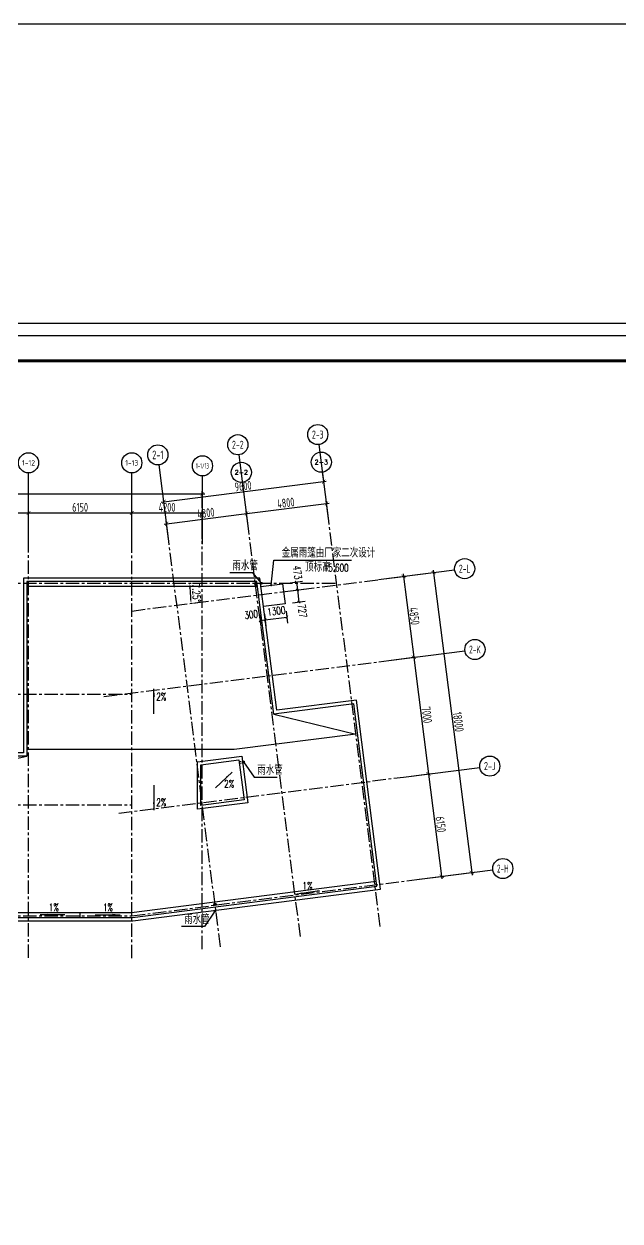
# Model space of a CAD drawing. Header units: millimetres. Extents: x -1048436 to -185795, y -983427 to 400387.
# Drawn here: x -705034 to -669537, y 130705 to 201981 of the extents above; entities that cross this region are included whole.
import ezdxf
from ezdxf.enums import TextEntityAlignment as Align

# ---------------------------------------------------------------- set-up
doc = ezdxf.new("R2010")
doc.units = ezdxf.units.MM
doc.header["$LTSCALE"] = 500
doc.linetypes.add('DASH', pattern=[0.35, 0.25, -0.1])
doc.linetypes.add('一层轴网$0$CENTER', pattern=[50.8, 31.75, -6.35, 6.35, -6.35])
for name, color, linetype in [('AXIS', 3, 'Continuous'), ('AXIS_TEXT', 7, 'Continuous'), ('C-SHET-TTLB', 11, 'Continuous'), ('DIM_LEAD', 3, 'Continuous'), ('PUB_DIM', 3, 'Continuous'), ('PUB_TEXT', 7, 'Continuous'), ('SPACE', 7, 'Continuous'), ('一层轴网$0$PUB_DIM', 3, 'Continuous'), ('一层轴网$0$建-文字', 4, 'Continuous'), ('一层轴网$0$建-符号', 150, 'Continuous'), ('一层轴网$0$建-轴线', 1, '一层轴网$0$CENTER'), ('建-墙', 254, 'Continuous'), ('建-屋面-排水沟落水口', 175, 'Continuous'), ('建-文字', 4, 'Continuous'), ('建-符号-引出', 150, 'Continuous'), ('建-符号-箭头', 13, 'Continuous')]:
    doc.layers.add(name, color=color, linetype=linetype)
doc.styles.add('_TCH_AXIS', font='COMPLEX', dxfattribs={"bigfont": 'GBCBIG'})
doc.styles.add('_TCH_DIM', font='SIMPLEX', dxfattribs={"bigfont": 'GBCBIG'})
doc.styles.add('_TCH_DIM_T3', font='SIMPLEX', dxfattribs={"width": 0.705882, "bigfont": 'GBCBIG'})
doc.styles.add('COMPLEX', font='COMPLEX')
doc.styles.add('ECADI', font='hzs.shx', dxfattribs={"width": 0.7, "bigfont": 'hztxt.shx'})
doc.styles.add('一层轴网$0$_TCH_DIM_T3', font='SIMPLEX', dxfattribs={"width": 0.705882, "bigfont": 'GBCBIG'})
doc.styles.add('一层轴网$0$XD2008', font='xd-hzs.shx', dxfattribs={"width": 0.7, "bigfont": 'xd-hztxt.shx'})
doc.styles.add('一层轴网$0$XD2008_T3', font='xd-hzs.shx', dxfattribs={"width": 0.7, "bigfont": 'xd-hztxt.shx'})
doc.dimstyles.new('_TCH_ARCH&&150', dxfattribs={"dimtxt": 446.25, "dimasz": 150, "dimexe": 375, "dimexo": 450, "dimgap": 150, "dimtad": 1, "dimdec": 0, "dimzin": 0, "dimdsep": 46, "dimtxsty": '_TCH_DIM_T3', "dimblk": 'ARCHTICK', "dimcen": 0.09, "dimclrt": 7, "dimazin": 2, "dimtfac": 1, "dimtdec": 0, "dimtix": 1, "dimtmove": 2, "dimatfit": 3, "dimldrblk": 'ARCHTICK', "dimfxl": 1, "dimtolj": 1, "dimtzin": 0, "dimarcsym": 0})
doc.dimstyles.new('一层轴网$0$_TCH_ARROW&&150', dxfattribs={"dimtxt": 446.25, "dimasz": 300, "dimexe": 375, "dimexo": 450, "dimgap": 150, "dimtad": 1, "dimdec": 0, "dimzin": 0, "dimdsep": 46, "dimtxsty": '一层轴网$0$_TCH_DIM_T3', "dimcen": 0.09, "dimclrt": 7, "dimazin": 2, "dimtfac": 1, "dimtdec": 0, "dimtix": 1, "dimtmove": 2, "dimatfit": 3, "dimfxl": 1, "dimtolj": 1, "dimtzin": 0, "dimarcsym": 0})
doc.dimstyles.new('一层轴网$0$XD100&&150', dxfattribs={"dimtxt": 525, "dimasz": 225, "dimexe": 150, "dimexo": 150, "dimgap": 75, "dimtad": 1, "dimdec": 0, "dimdsep": 46, "dimtxsty": '一层轴网$0$XD2008_T3', "dimblk": '一层轴网$0$_ARCHTICK', "dimcen": 2.5, "dimdle": 150, "dimclrt": 7, "dimaunit": 1, "dimadec": 0, "dimazin": 0, "dimtfac": 1, "dimtdec": 0, "dimtix": 1, "dimtmove": 0, "dimatfit": 3, "dimfxl": 1, "dimtolj": 1, "dimtzin": 0, "dimarcsym": 0})

# ---------------------------------------------------------------- blocks, each defined once
blk = doc.blocks.new('A$C70866F3F')
for p, q in [((75, 150), (0, 150)), ((20, 225), (85, 187)), ((20, 75), (85, 112)), ((75, 280), (112, 215)), ((112, 85), (75, 20)), ((150, 300), (150, 225)), ((150, 75), (150, 0)), ((225, 280), (187, 215)), ((187, 85), (225, 20)), ((215, 187), (280, 225)), ((215, 112), (280, 75)), ((300, 150), (225, 150))]:
    blk.add_line(p, q)
for radius in [150, 75]:
    blk.add_circle((150, 150), radius)
blk = doc.blocks.new('dfgdgdh')
at = {"layer": 'DIM_LEAD'}
for p, q in [((-691409, 169295), (-692779, 169295)), ((-690881, 168680), (-691409, 169295)), ((-691962, 158044), (-691335, 157126)), ((-691335, 157126), (-689965, 157126)), ((-693658, 149162), (-694285, 148244)), ((-694285, 148244), (-695655, 148244))]:
    blk.add_line(p, q, dxfattribs=at)
at = {"layer": '建-屋面-排水沟落水口'}
for p, q in [((-692018, 158088), (-691969, 158094)), ((-692006, 157989), (-691956, 157995))]:
    blk.add_line(p, q, dxfattribs=at)
for centre in [(-690882, 168681), (-691962, 158044), (-693658, 149162)]:
    blk.add_circle(centre, 50, dxfattribs=at)
at = {"layer": '建-屋面-排水沟落水口', "yscale": 0.5, "zscale": 0.5}
for p, xscale, rotation in [((-691158, 168557), -0.5, 359.9999999666495), ((-693583, 149637), 0.5, 180.0000000333505)]:
    blk.add_blockref('A$C70866F3F', p, dxfattribs=dict(at, xscale=xscale, rotation=rotation))
at = {"layer": 'PUB_TEXT', "style": '_TCH_DIM'}
for p in [(-692622, 169452), (-691139, 157283), (-695498, 148401)]:
    blk.add_text('雨水管', height=506.4, dxfattribs=at).set_placement(p)
blk = doc.blocks.new('集团图框A1')
at = {"layer": 'C-SHET-TTLB'}
for points in [[(1095.85, -95.53), (1095.85, -699.53), (244.85, -699.53), (244.85, -95.53)], [(1090.85, -100.53), (1090.85, -694.53), (249.85, -694.53), (249.85, -100.53)]]:
    blk.add_lwpolyline(points, close=True, dxfattribs=at)
at = {"layer": 'C-SHET-TTLB', "const_width": 1.2}
blk.add_lwpolyline([(268.25, -110.53), (1080.85, -110.53), (1080.85, -684.53), (268.25, -684.53)], close=True, dxfattribs=at)
at = {"color": 2, "style": 'ECADI', "width": 0.7}
for tag, p in [('序号1', (1009.72, -381.88)), ('记要1', (1037.92, -381.9)), ('日期1', (1073.26, -381.71)), ('序号2', (1009.72, -387.77)), ('记要2', (1037.92, -387.79)), ('日期2', (1073.26, -387.6)), ('序号3', (1009.72, -393.63)), ('记要3', (1037.92, -393.65)), ('日期3', (1073.26, -393.46)), ('序号4', (1009.72, -399.51)), ('记要4', (1037.92, -399.53)), ('日期4', (1073.26, -399.35)), ('合作设计单位', (1042.53, -542.75)), ('审定人', (1041.84, -561.74)), ('审核人', (1041.84, -571.23)), ('设计总负责人', (1041.84, -580.99)), ('专业负责人', (1041.84, -591.72)), ('校对人', (1041.84, -601.96)), ('设计人', (1041.84, -611.83)), ('建设单位上', (1044.38, -619.93)), ('建设单位中', (1044.38, -623.89)), ('建设单位下', (1044.38, -627.74)), ('项目名称上', (1044.35, -632.3)), ('项目名称中', (1044.35, -636.38)), ('项目名称下', (1044.35, -640.33)), ('子项', (1043.59, -646.93)), ('图名上', (1044.47, -653.59)), ('图名中', (1044.47, -657.5)), ('图名下', (1044.47, -661.62)), ('工程编号', (1027.1, -667.58)), ('阶段', (1063.92, -667.61)), ('比例', (1025.96, -674.19)), ('专业', (1063.72, -673.97)), ('日期', (1026.1, -680.73)), ('图别、图号', (1066.05, -680.84))]:
    blk.add_attdef(tag, text='', height=3.5, dxfattribs=at).set_placement(p, align=Align.MIDDLE)
blk = doc.blocks.new('A1')
blk.add_blockref('集团图框A1', (-609654.51, -640037.88))
blk = doc.blocks.new('_AXISO')
blk.add_circle((0, 0), 0.5)
at = {"layer": 'AXIS_TEXT', "style": 'COMPLEX', "width": 1.041667}
blk.add_attdef('A', text='', height=0.56, dxfattribs=at).set_placement((-0.25, -0.28), (0.25, -0.28), align=Align.FIT)
blk = doc.blocks.new('一层轴网$0$_ARCHTICK')
at = {"color": 0, "linetype": 'ByBlock', "const_width": 0.15}
blk.add_lwpolyline([(-0.5, -0.5), (0.5, 0.5)], dxfattribs=at)
blk = doc.blocks.new('*D3074')
at = {"layer": 'Defpoints', "color": 0, "transparency": 16777216}
for p in [(34650, 4184), (28500, 2500), (34650, 2500)]:
    blk.add_point(p, dxfattribs=at)
at = {"layer": '一层轴网$0$建-符号', "color": 0, "lineweight": -2, "transparency": 16777216}
for p, q in [((28500, 2650), (28500, 4334)), ((34650, 2650), (34650, 4334)), ((28350, 4184), (34800, 4184))]:
    blk.add_line(p, q, dxfattribs=at)
at = {"layer": '一层轴网$0$建-符号', "color": 0, "lineweight": -2, "transparency": 16777216, "xscale": 225, "yscale": 225, "zscale": 225, "rotation": 180}
blk.add_blockref('一层轴网$0$_ARCHTICK', (28500, 4184), dxfattribs=at)
at = {"layer": '一层轴网$0$建-符号', "color": 0, "lineweight": -2, "transparency": 16777216, "xscale": 225, "yscale": 225, "zscale": 225}
blk.add_blockref('一层轴网$0$_ARCHTICK', (34650, 4184), dxfattribs=at)
at = {"layer": '一层轴网$0$建-符号', "color": 7, "transparency": 16777216, "insert": (31575, 4521), "char_height": 525, "attachment_point": 5, "style": '一层轴网$0$XD2008_T3'}
blk.add_mtext('\\A1;6150', dxfattribs=at)
blk = doc.blocks.new('*D3075')
at = {"layer": 'Defpoints', "color": 0, "transparency": 16777216}
for p in [(40800, 4184), (34650, 2500), (40800, 2500)]:
    blk.add_point(p, dxfattribs=at)
at = {"layer": '一层轴网$0$建-符号', "color": 0, "lineweight": -2, "transparency": 16777216}
for p, q in [((34650, 2650), (34650, 4334)), ((40800, 2650), (40800, 4334)), ((34500, 4184), (40950, 4184))]:
    blk.add_line(p, q, dxfattribs=at)
at = {"layer": '一层轴网$0$建-符号', "color": 0, "lineweight": -2, "transparency": 16777216, "xscale": 225, "yscale": 225, "zscale": 225, "rotation": 180}
blk.add_blockref('一层轴网$0$_ARCHTICK', (34650, 4184), dxfattribs=at)
at = {"layer": '一层轴网$0$建-符号', "color": 0, "lineweight": -2, "transparency": 16777216, "xscale": 225, "yscale": 225, "zscale": 225}
blk.add_blockref('一层轴网$0$_ARCHTICK', (40800, 4184), dxfattribs=at)
at = {"layer": '一层轴网$0$建-符号', "color": 7, "transparency": 16777216, "insert": (37725, 4521), "char_height": 525, "attachment_point": 5, "style": '一层轴网$0$XD2008_T3'}
blk.add_mtext('\\A1;6150', dxfattribs=at)
blk = doc.blocks.new('*D3076')
at = {"layer": 'Defpoints', "color": 0, "transparency": 16777216}
for p in [(45000, 4184), (40800, 2500), (45000, 2500)]:
    blk.add_point(p, dxfattribs=at)
at = {"layer": '一层轴网$0$建-符号', "color": 0, "lineweight": -2, "transparency": 16777216}
for p, q in [((40800, 2650), (40800, 4334)), ((45000, 2650), (45000, 4334)), ((40650, 4184), (45150, 4184))]:
    blk.add_line(p, q, dxfattribs=at)
at = {"layer": '一层轴网$0$建-符号', "color": 0, "lineweight": -2, "transparency": 16777216, "xscale": 225, "yscale": 225, "zscale": 225, "rotation": 180}
blk.add_blockref('一层轴网$0$_ARCHTICK', (40800, 4184), dxfattribs=at)
at = {"layer": '一层轴网$0$建-符号', "color": 0, "lineweight": -2, "transparency": 16777216, "xscale": 225, "yscale": 225, "zscale": 225}
blk.add_blockref('一层轴网$0$_ARCHTICK', (45000, 4184), dxfattribs=at)
at = {"layer": '一层轴网$0$建-符号', "color": 7, "transparency": 16777216, "insert": (42900, 4521), "char_height": 525, "attachment_point": 5, "style": '一层轴网$0$XD2008_T3'}
blk.add_mtext('\\A1;4200', dxfattribs=at)
blk = doc.blocks.new('*D3077')
at = {"layer": 'Defpoints', "color": 0, "transparency": 16777216}
for p in [(45000, 5324), (0, 4334), (45000, 4334)]:
    blk.add_point(p, dxfattribs=at)
at = {"layer": '一层轴网$0$建-符号', "color": 0, "lineweight": -2, "transparency": 16777216}
for p, q in [((-150, 5324), (45150, 5324)), ((0, 4484), (0, 5474)), ((45000, 4484), (45000, 5474))]:
    blk.add_line(p, q, dxfattribs=at)
at = {"layer": '一层轴网$0$建-符号', "color": 0, "lineweight": -2, "transparency": 16777216, "xscale": 225, "yscale": 225, "zscale": 225, "rotation": 180}
blk.add_blockref('一层轴网$0$_ARCHTICK', (0, 5324), dxfattribs=at)
at = {"layer": '一层轴网$0$建-符号', "color": 0, "lineweight": -2, "transparency": 16777216, "xscale": 225, "yscale": 225, "zscale": 225}
blk.add_blockref('一层轴网$0$_ARCHTICK', (45000, 5324), dxfattribs=at)
at = {"layer": '一层轴网$0$建-符号', "color": 7, "transparency": 16777216, "insert": (22500, 5661), "char_height": 525, "attachment_point": 5, "style": '一层轴网$0$XD2008_T3'}
blk.add_mtext('\\A1;45000', dxfattribs=at)
blk = doc.blocks.new('*D3078')
at = {"layer": 'Defpoints', "color": 0, "transparency": 16777216}
for p in [(47635, 4147), (47767, 3106), (43006, 2500)]:
    blk.add_point(p, dxfattribs=at)
at = {"layer": '一层轴网$0$建-符号', "color": 0, "lineweight": -2, "transparency": 16777216}
for p, q in [((47748, 3254), (47616, 4296)), ((42724, 3522), (47784, 4166)), ((42987, 2649), (42854, 3690))]:
    blk.add_line(p, q, dxfattribs=at)
at = {"layer": '一层轴网$0$建-符号', "color": 0, "lineweight": -2, "transparency": 16777216, "xscale": 225, "yscale": 225, "zscale": 225}
for p, rotation in [((47635, 4147), 7.247526239159565), ((42873, 3541), 187.2475262391596)]:
    blk.add_blockref('一层轴网$0$_ARCHTICK', p, dxfattribs=dict(at, rotation=rotation))
at = {"layer": '一层轴网$0$建-符号', "color": 7, "transparency": 16777216, "insert": (45211, 4179), "char_height": 525, "attachment_point": 5, "rotation": 7.24753, "style": '一层轴网$0$XD2008_T3'}
blk.add_mtext('\\A1;4800', dxfattribs=at)
blk = doc.blocks.new('*D3079')
at = {"layer": 'Defpoints', "color": 0, "transparency": 16777216}
for p in [(52397, 4752), (52529, 3711), (47767, 3106)]:
    blk.add_point(p, dxfattribs=at)
at = {"layer": '一层轴网$0$建-符号', "color": 0, "lineweight": -2, "transparency": 16777216}
for p, q in [((47486, 4128), (52545, 4771)), ((47748, 3254), (47616, 4296)), ((52510, 3860), (52378, 4901))]:
    blk.add_line(p, q, dxfattribs=at)
at = {"layer": '一层轴网$0$建-符号', "color": 0, "lineweight": -2, "transparency": 16777216, "xscale": 225, "yscale": 225, "zscale": 225}
for p, rotation in [((47635, 4147), 187.2475262391596), ((52397, 4752), 7.247526239159579)]:
    blk.add_blockref('一层轴网$0$_ARCHTICK', p, dxfattribs=dict(at, rotation=rotation))
at = {"layer": '一层轴网$0$建-符号', "color": 7, "transparency": 16777216, "insert": (49973, 4784), "char_height": 525, "attachment_point": 5, "rotation": 7.24753, "style": '一层轴网$0$XD2008_T3'}
blk.add_mtext('\\A1;4800', dxfattribs=at)
blk = doc.blocks.new('*D3080')
at = {"layer": 'Defpoints', "color": 0, "transparency": 16777216}
for p in [(52231, 6054), (52349, 5124), (42826, 3913)]:
    blk.add_point(p, dxfattribs=at)
at = {"layer": '一层轴网$0$建-符号', "color": 0, "lineweight": -2, "transparency": 16777216}
for p, q in [((42559, 4824), (52380, 6073)), ((52330, 5273), (52212, 6203)), ((42807, 4062), (42689, 4992))]:
    blk.add_line(p, q, dxfattribs=at)
at = {"layer": '一层轴网$0$建-符号', "color": 0, "lineweight": -2, "transparency": 16777216, "xscale": 225, "yscale": 225, "zscale": 225}
for p, rotation in [((52231, 6054), 7.247526239159527), ((42708, 4843), 187.2475262391595)]:
    blk.add_blockref('一层轴网$0$_ARCHTICK', p, dxfattribs=dict(at, rotation=rotation))
at = {"layer": '一层轴网$0$建-符号', "color": 7, "transparency": 16777216, "insert": (47427, 5783), "char_height": 525, "attachment_point": 5, "rotation": 7.24753, "style": '一层轴网$0$XD2008_T3'}
blk.add_mtext('\\A1;9600', dxfattribs=at)
blk = doc.blocks.new('*D3081')
at = {"layer": 'Defpoints', "color": 0, "transparency": 16777216}
for p in [(55494, 213), (56106, -4598), (57593, -4409)]:
    blk.add_point(p, dxfattribs=at)
at = {"layer": '一层轴网$0$建-符号', "color": 0, "lineweight": -2, "transparency": 16777216}
for p, q in [((55643, 232), (57130, 422)), ((56963, 551), (57612, -4557)), ((56255, -4579), (57742, -4390))]:
    blk.add_line(p, q, dxfattribs=at)
at = {"layer": '一层轴网$0$建-符号', "color": 0, "lineweight": -2, "transparency": 16777216, "xscale": 225, "yscale": 225, "zscale": 225}
for p, rotation in [((56982, 403), 97.2475261704567), ((57593, -4409), 277.2475261704567)]:
    blk.add_blockref('一层轴网$0$_ARCHTICK', p, dxfattribs=dict(at, rotation=rotation))
at = {"layer": '一层轴网$0$建-符号', "color": 7, "transparency": 16777216, "insert": (57622, -1960), "char_height": 525, "attachment_point": 5, "rotation": 277.24753, "style": '一层轴网$0$XD2008_T3'}
blk.add_mtext('\\A1;4850', dxfattribs=at)
blk = doc.blocks.new('*D3082')
at = {"layer": 'Defpoints', "color": 0, "transparency": 16777216}
for p in [(56106, -4598), (58477, -11353), (56989, -11542)]:
    blk.add_point(p, dxfattribs=at)
at = {"layer": '一层轴网$0$建-符号', "color": 0, "lineweight": -2, "transparency": 16777216}
for p, q in [((57575, -4260), (58496, -11501)), ((56255, -4579), (57742, -4390)), ((57138, -11523), (58625, -11334))]:
    blk.add_line(p, q, dxfattribs=at)
at = {"layer": '一层轴网$0$建-符号', "color": 0, "lineweight": -2, "transparency": 16777216, "xscale": 225, "yscale": 225, "zscale": 225}
for p, rotation in [((57593, -4409), 97.2475261704567), ((58477, -11353), 277.2475261704567)]:
    blk.add_blockref('一层轴网$0$_ARCHTICK', p, dxfattribs=dict(at, rotation=rotation))
at = {"layer": '一层轴网$0$建-符号', "color": 7, "transparency": 16777216, "insert": (58370, -7838), "char_height": 525, "attachment_point": 5, "rotation": 277.24753, "style": '一层轴网$0$XD2008_T3'}
blk.add_mtext('\\A1;7000', dxfattribs=at)
blk = doc.blocks.new('*D3083')
at = {"layer": 'Defpoints', "color": 0, "transparency": 16777216}
for p in [(56989, -11542), (57765, -17643), (59252, -17454)]:
    blk.add_point(p, dxfattribs=at)
at = {"layer": '一层轴网$0$建-符号', "color": 0, "lineweight": -2, "transparency": 16777216}
for p, q in [((57138, -11523), (58625, -11334)), ((58458, -11204), (59271, -17602)), ((57913, -17624), (59401, -17435))]:
    blk.add_line(p, q, dxfattribs=at)
at = {"layer": '一层轴网$0$建-符号', "color": 0, "lineweight": -2, "transparency": 16777216, "xscale": 225, "yscale": 225, "zscale": 225}
for p, rotation in [((58477, -11353), 97.24752617045692), ((59252, -17454), 277.2475261704569)]:
    blk.add_blockref('一层轴网$0$_ARCHTICK', p, dxfattribs=dict(at, rotation=rotation))
at = {"layer": '一层轴网$0$建-符号', "color": 7, "transparency": 16777216, "insert": (59199, -14361), "char_height": 525, "attachment_point": 5, "rotation": 277.24753, "style": '一层轴网$0$XD2008_T3'}
blk.add_mtext('\\A1;6150', dxfattribs=at)
blk = doc.blocks.new('*D3084')
at = {"layer": 'Defpoints', "color": 0, "transparency": 16777216}
for p in [(57354, 450), (59624, -17406), (61045, -17226)]:
    blk.add_point(p, dxfattribs=at)
at = {"layer": '一层轴网$0$建-符号', "color": 0, "lineweight": -2, "transparency": 16777216}
for p, q in [((58756, 779), (61064, -17374)), ((57502, 469), (58923, 650)), ((59773, -17387), (61194, -17207))]:
    blk.add_line(p, q, dxfattribs=at)
at = {"layer": '一层轴网$0$建-符号', "color": 0, "lineweight": -2, "transparency": 16777216, "xscale": 225, "yscale": 225, "zscale": 225}
for p, rotation in [((58775, 631), 97.24752617057598), ((61045, -17226), 277.247526170576)]:
    blk.add_blockref('一层轴网$0$_ARCHTICK', p, dxfattribs=dict(at, rotation=rotation))
at = {"layer": '一层轴网$0$建-符号', "color": 7, "transparency": 16777216, "insert": (60245, -8255), "char_height": 525, "attachment_point": 5, "rotation": 277.24753, "style": '一层轴网$0$XD2008_T3'}
blk.add_mtext('\\A1;18000', dxfattribs=at)
blk = doc.blocks.new('*D3085')
at = {"layer": 'Defpoints', "color": 0, "transparency": 16777216}
for p in [(43958, 0), (44267, -403), (53815, 0), (44037, -1244)]:
    blk.add_point(p, dxfattribs=at)
at = {"layer": '一层轴网$0$PUB_DIM', "color": 0, "lineweight": -2, "transparency": 16777216}
for p, q in [((44408, 0), (44633, 0)), ((44483, -1187), (44706, -1158))]:
    blk.add_line(p, q, dxfattribs=at)
blk.add_arc((53815, 0), 9557, 181.79857, 185.44895, dxfattribs=at)
at = {"layer": '一层轴网$0$PUB_DIM', "color": 0, "transparency": 16777216}
for points in [[(44213, -301), (44313, -299), (44258, 0)], [(44351, -902), (44252, -913), (44334, -1206)]]:
    blk.add_solid(points, dxfattribs=at)
at = {"layer": '一层轴网$0$PUB_DIM', "color": 7, "transparency": 16777216, "insert": (44650, -580), "char_height": 446.2, "attachment_point": 5, "rotation": 273.62376, "style": '一层轴网$0$_TCH_DIM_T3'}
blk.add_mtext('\\A1;7.25°', dxfattribs=at)
blk = doc.blocks.new('_ArchTick')
at = {"color": 0, "linetype": 'ByBlock', "const_width": 0.4}
blk.add_lwpolyline([(-0.5, -0.5), (0.5, 0.5)], dxfattribs=at)
blk = doc.blocks.new('*D328')
at = {"layer": 'Defpoints', "color": 0, "transparency": 16777216}
for p in [(-690770, 167292), (-689480, 167456), (-689380, 166670)]:
    blk.add_point(p, dxfattribs=at)
at = {"layer": 'PUB_DIM', "color": 0, "lineweight": -2, "transparency": 16777216}
for p, q in [((-690713, 166845), (-690623, 166134)), ((-689424, 167009), (-689333, 166298)), ((-690670, 166506), (-689380, 166670))]:
    blk.add_line(p, q, dxfattribs=at)
at = {"layer": 'PUB_DIM', "color": 0, "lineweight": -2, "transparency": 16777216, "xscale": 150, "yscale": 150, "zscale": 150}
for p, rotation in [((-690670, 166506), 187.2475258545996), ((-689380, 166670), 7.247525854599539)]:
    blk.add_blockref('_ArchTick', p, dxfattribs=dict(at, rotation=rotation))
at = {"layer": 'PUB_DIM', "color": 7, "transparency": 16777216, "insert": (-690008, 167030), "char_height": 446.2, "attachment_point": 5, "rotation": 7.24753, "style": '_TCH_DIM_T3'}
blk.add_mtext('\\A1;1300', dxfattribs=at)
blk = doc.blocks.new('*D329')
at = {"layer": 'Defpoints', "color": 0, "transparency": 16777216}
for p in [(-691068, 167254), (-690770, 167292), (-690670, 166506)]:
    blk.add_point(p, dxfattribs=at)
at = {"layer": 'PUB_DIM', "color": 0, "lineweight": -2, "transparency": 16777216}
for p, q in [((-691011, 166807), (-690921, 166097)), ((-690713, 166845), (-690623, 166134)), ((-690968, 166469), (-690670, 166506))]:
    blk.add_line(p, q, dxfattribs=at)
at = {"layer": 'PUB_DIM', "color": 0, "lineweight": -2, "transparency": 16777216, "xscale": 150, "yscale": 150, "zscale": 150}
for p, rotation in [((-690968, 166469), 187.2475258545971), ((-690670, 166506), 7.247525854597083)]:
    blk.add_blockref('_ArchTick', p, dxfattribs=dict(at, rotation=rotation))
at = {"layer": 'PUB_DIM', "color": 7, "transparency": 16777216, "insert": (-691505, 166816), "char_height": 446.2, "attachment_point": 5, "rotation": 7.24753, "style": '_TCH_DIM_T3'}
blk.add_mtext('\\A1;300', dxfattribs=at)
blk = doc.blocks.new('*D330')
at = {"layer": 'Defpoints', "color": 0, "transparency": 16777216}
for p in [(-689632, 168646), (-688754, 168281), (-689572, 168177)]:
    blk.add_point(p, dxfattribs=at)
at = {"layer": 'PUB_DIM', "color": 0, "lineweight": -2, "transparency": 16777216}
for p, q in [((-689185, 168703), (-688442, 168798)), ((-689126, 168234), (-688382, 168328)), ((-688814, 168750), (-688754, 168281))]:
    blk.add_line(p, q, dxfattribs=at)
at = {"layer": 'PUB_DIM', "color": 0, "lineweight": -2, "transparency": 16777216, "xscale": 150, "yscale": 150, "zscale": 150}
for p, rotation in [((-688814, 168750), 97.24752633013588), ((-688754, 168281), 277.2475263301359)]:
    blk.add_blockref('_ArchTick', p, dxfattribs=dict(at, rotation=rotation))
at = {"layer": 'PUB_DIM', "color": 7, "transparency": 16777216, "insert": (-688747, 169318), "char_height": 446.2, "attachment_point": 5, "rotation": 277.24753, "style": '_TCH_DIM_T3'}
blk.add_mtext('\\A1;473', dxfattribs=at)
blk = doc.blocks.new('*D331')
at = {"layer": 'Defpoints', "color": 0, "transparency": 16777216}
for p in [(-689572, 168177), (-688662, 167560), (-689480, 167456)]:
    blk.add_point(p, dxfattribs=at)
at = {"layer": 'PUB_DIM', "color": 0, "lineweight": -2, "transparency": 16777216}
for p, q in [((-689126, 168234), (-688382, 168328)), ((-688754, 168281), (-688662, 167560)), ((-689034, 167513), (-688290, 167607))]:
    blk.add_line(p, q, dxfattribs=at)
at = {"layer": 'PUB_DIM', "color": 0, "lineweight": -2, "transparency": 16777216, "xscale": 150, "yscale": 150, "zscale": 150}
for p, rotation in [((-688754, 168281), 97.2475263301358), ((-688662, 167560), 277.2475263301358)]:
    blk.add_blockref('_ArchTick', p, dxfattribs=dict(at, rotation=rotation))
at = {"layer": 'PUB_DIM', "color": 7, "transparency": 16777216, "insert": (-688456, 167031), "char_height": 446.2, "attachment_point": 5, "rotation": 277.24753, "style": '_TCH_DIM_T3'}
blk.add_mtext('\\A1;727', dxfattribs=at)
blk = doc.blocks.new('A$C60955F92')
at = {"layer": '一层轴网$0$建-符号'}
for p, q in [((52528.9, 3711.1), (51951, 8255.4)), ((47767.3, 3105.5), (47189.4, 7649.8)), ((34650, 2500), (34650, 6566.3)), ((40800, 2500), (40800, 6566.3)), ((43005.6, 2500), (42427.7, 7044.3)), ((45006.8, 2320.4), (45006.8, 6386.7)), ((55493.9, 213.5), (60026.6, 789.9)), ((56105.7, -4597.8), (60638.4, -4021.4)), ((56988.8, -11541.9), (61521.5, -10965.4)), ((57764.7, -17642.7), (62297.4, -17066.3))]:
    blk.add_line(p, q, dxfattribs=at)
at = {"layer": '一层轴网$0$建-轴线', "ltscale": 0.05}
for p, q in [((55600.1, -20438.1), (52528.9, 3711.1)), ((50838.4, -21043.7), (47767.3, 3105.5)), ((46076.8, -21649.2), (43005.6, 2500)), ((45000, -21786.2), (45000, 2500)), ((-2500, 0), (53000.9, 0)), ((40800, -1655.2), (55493.9, 213.5)), ((39142.4, -6755.1), (56105.7, -4597.8)), ((-2500, -6600), (40801.3, -6600)), ((40025.4, -13699.1), (56988.8, -11541.9)), ((-2500, -13200), (40801.3, -13200)), ((40801.3, -19800), (57764.7, -17642.7)), ((-2500, -19800), (40801.3, -19800))]:
    blk.add_line(p, q, dxfattribs=at)
for points in [[(34650, -22300), (34650, 2500)], [(40800, -22320.3), (40800, 2500)]]:
    blk.add_lwpolyline(points, dxfattribs=at)
at = {"layer": '一层轴网$0$建-符号'}
ref = blk.add_blockref('_AXISO', (51875.3, 8850.6), dxfattribs=dict(at, xscale=1200, yscale=1200, zscale=1200))
ref.add_attrib('A', '2-3', dxfattribs={"layer": '一层轴网$0$建-文字', "height": 480.12, "style": '一层轴网$0$XD2008', "width": 0.888701}).set_placement((51530.7, 8610.5), (52220, 8610.5), align=Align.FIT)
ref = blk.add_blockref('_AXISO', (47113.7, 8245), dxfattribs=dict(at, xscale=1200, yscale=1200, zscale=1200))
ref.add_attrib('A', '2-2', dxfattribs={"layer": '一层轴网$0$建-文字', "height": 476.38, "style": '一层轴网$0$XD2008', "width": 0.899042}).set_placement((46767.8, 8006.8), (47459.6, 8006.8), align=Align.FIT)
ref = blk.add_blockref('_AXISO', (42352, 7639.5), dxfattribs=dict(at, xscale=1200, yscale=1200, zscale=1200))
ref.add_attrib('A', '2-1', dxfattribs={"layer": '一层轴网$0$建-文字', "height": 511.3, "style": '一层轴网$0$XD2008', "width": 0.880251}).set_placement((42018.8, 7383.8), (42685.3, 7383.8), align=Align.FIT)
ref = blk.add_blockref('_AXISO', (34650, 7166.3), dxfattribs=dict(at, xscale=1200, yscale=1200, zscale=1200))
ref.add_attrib('A', '1-12', dxfattribs={"layer": '一层轴网$0$建-文字', "height": 323.08, "style": '一层轴网$0$XD2008', "width": 0.78}).set_placement((34262.3, 7004.8), (35037.7, 7004.8), align=Align.FIT)
ref = blk.add_blockref('_AXISO', (40800, 7166.3), dxfattribs=dict(at, xscale=1200, yscale=1200, zscale=1200))
ref.add_attrib('A', '1-13', dxfattribs={"layer": '一层轴网$0$建-文字', "height": 323.08, "style": '一层轴网$0$XD2008', "width": 0.78}).set_placement((40412.3, 7004.8), (41187.7, 7004.8), align=Align.FIT)
ref = blk.add_blockref('_AXISO', (45006.8, 6986.7), dxfattribs=dict(at, xscale=1200, yscale=1200, zscale=1200))
ref.add_attrib('A', '1-1/13', dxfattribs={"layer": '一层轴网$0$建-文字', "height": 322.36, "style": '一层轴网$0$XD2008', "width": 0.521354}).set_placement((44619, 6825.6), (45394.7, 6825.6), align=Align.FIT)
ref = blk.add_blockref('_AXISO', (60621.8, 865.6), dxfattribs=dict(at, xscale=1200, yscale=1200, zscale=1200))
ref.add_attrib('A', '2-L', dxfattribs={"layer": '一层轴网$0$建-文字', "height": 473.71, "style": '一层轴网$0$XD2008', "width": 0.937772}).set_placement((60274.9, 628.7), (60968.6, 628.7), align=Align.FIT)
ref = blk.add_blockref('_AXISO', (61233.6, -3945.7), dxfattribs=dict(at, xscale=1200, yscale=1200, zscale=1200))
ref.add_attrib('A', '2-K', dxfattribs={"layer": '一层轴网$0$建-文字', "height": 468.43, "style": '一层轴网$0$XD2008', "width": 0.921456}).set_placement((60885, -4179.9), (61582.3, -4179.9), align=Align.FIT)
ref = blk.add_blockref('_AXISO', (62116.7, -10889.7), dxfattribs=dict(at, xscale=1200, yscale=1200, zscale=1200))
ref.add_attrib('A', '2-J', dxfattribs={"layer": '一层轴网$0$建-文字', "height": 477.28, "style": '一层轴网$0$XD2008', "width": 0.960591}).set_placement((61771.1, -11128.4), (62462.4, -11128.4), align=Align.FIT)
ref = blk.add_blockref('_AXISO', (62892.6, -16990.6), dxfattribs=dict(at, xscale=1200, yscale=1200, zscale=1200))
ref.add_attrib('A', '2-H', dxfattribs={"layer": '一层轴网$0$建-文字', "height": 475.49, "style": '一层轴网$0$XD2008', "width": 0.901533}).set_placement((62546.4, -17228.3), (63238.8, -17228.3), align=Align.FIT)
at = {"layer": '一层轴网$0$PUB_DIM'}
dim = blk.add_angular_dim_3p(base=(44266.6, -402.9), center=(53815.4, 0), p1=(43958.1, 0), p2=(44036.9, -1243.6), dimstyle='一层轴网$0$_TCH_ARROW&&150', dxfattribs=at)
dim.commit()
dim.dimension.update_dxf_attribs({"geometry": '*D3085', "text_midpoint": (44649.6, -580.5)})
at = {"layer": '一层轴网$0$建-符号'}
for p1, p2, distance, picture, middle in [((0, 4333.6), (45000, 4333.6), 990, '*D3077', (22500, 5661.1)), ((42825.9, 3913.4), (52349.2, 5124.5), 937.2, '*D3080', (47426.7, 5783.4)), ((47767.3, 3105.5), (52528.9, 3711.1), 1049.7, '*D3079', (49973.1, 4784.5)), ((28500, 2500), (34650, 2500), 1683.6, '*D3074', (31575, 4521.1)), ((34650, 2500), (40800, 2500), 1683.6, '*D3075', (37725, 4521.1)), ((40800, 2500), (45000, 2500), 1683.6, '*D3076', (42900, 4521.1)), ((43005.6, 2500), (47767.3, 3105.5), 1049.7, '*D3078', (45211.5, 4178.9)), ((57353.6, 450), (59624.5, -17406.2), 1432.5, '*D3084', (60244.9, -8254.8)), ((55493.9, 213.5), (56105.7, -4597.8), 1499.7, '*D3081', (57622.4, -1960.4)), ((56105.7, -4597.8), (56988.8, -11541.9), 1499.7, '*D3082', (58369.8, -7838)), ((56988.8, -11541.9), (57764.7, -17642.7), 1499.7, '*D3083', (59199.3, -14360.5))]:
    dim = blk.add_aligned_dim(p1=p1, p2=p2, distance=distance, dimstyle='一层轴网$0$XD100&&150', dxfattribs=at)
    dim.commit()
    dim.dimension.update_dxf_attribs({"geometry": picture, "text_midpoint": middle})

msp = doc.modelspace()

# ---------------------------------------------------------------- hatches: boundary and pattern name
at = {"layer": '建-符号-箭头'}
for points in [[(-697292.8, 162386.3), (-697292.8, 161936.3), (-697232.8, 161936.3)], [(-692636.5, 157424.7), (-692963.3, 157115.4), (-693004.6, 157159)], [(-697292.8, 155178.5), (-697292.8, 155628.5), (-697352.8, 155628.5)], [(-688896.5, 150155), (-688450.9, 150217.7), (-688459.2, 150277.1)], [(-704063.2, 148939.4), (-703613.2, 148939.4), (-703613.2, 148999.4)], [(-699312.2, 148939.4), (-699762.2, 148939.4), (-699762.2, 148999.4)]]:
    msp.add_hatch(color=256, dxfattribs=at).paths.add_polyline_path(points)

# ---------------------------------------------------------------- linework, layer by layer
for points in [[(-690985, 168982.5), (-705061.1, 168982.5), (-705061.4, 158582.5), (-710611.4, 158582.5), (-710611.4, 168982.5), (-717361, 168982.5), (-723511.1, 168982.5), (-723511.4, 161982.5), (-729061.1, 161982.5), (-729061.1, 168982.5), (-739711.1, 168982.5), (-739711.1, 155782.5)], [(-685397.6, 161500.2), (-690158.1, 160894.8), (-691161.1, 168782.5), (-704861.1, 168782.5), (-704861.4, 158382.5), (-710811.4, 158382.5), (-710811.4, 168782.5), (-717361, 168782.5), (-723311.1, 168782.5), (-723311.4, 161782.5), (-729261.1, 161782.5), (-729261.1, 168782.5), (-739511.1, 168782.5), (-739511.1, 155782.5)], [(-690921.4, 168482.3), (-689631.7, 168646.3), (-689480.4, 167455.9), (-690770, 167291.9)]]:
    msp.add_lwpolyline(points)
for points in [[(-735511.4, 148582.5), (-698636.4, 148582.5, 0.0316338), (-698548.1, 148588), (-683792.6, 150464.5), (-685224.4, 161723.9), (-689984.9, 161118.5), (-690985, 168982.5)], [(-735511.4, 148782.5), (-698636.4, 148782.5, 0.0316338), (-698573.3, 148786.4), (-684016.2, 150637.7), (-685397.6, 161500.2), (-690158.1, 160894.8), (-691161.1, 168782.5)]]:
    msp.add_lwpolyline(points, format="xyb")
for points in [[(-692056.1, 158385.3), (-691702.8, 155607.7), (-694705.6, 155225.8), (-694705.6, 158048.4)], [(-692229.2, 158161.7), (-691926.5, 155780.9), (-694505.6, 155452.9), (-694505.6, 157872.2)]]:
    msp.add_lwpolyline(points, close=True)
at = {"layer": 'AXIS'}
for p, q in [((-691925.7, 173992), (-692014.3, 174688.6)), ((-687164, 174597.6), (-687252.6, 175294.2))]:
    msp.add_line(p, q, dxfattribs=at)
at = {"layer": 'SPACE', "linetype": 'Continuous'}
msp.add_lwpolyline([(-821819.6, 201981.5), (-611819.6, 201981.5), (-611819.6, 53481.5), (-821819.6, 53481.5), (-821819.6, 201981.5)], dxfattribs=at)
at = {"layer": '建-墙', "linetype": 'DASH'}
for p, q in [((-692216.6, 158062.5), (-692018.2, 158087.7)), ((-692204, 157963.3), (-692005.6, 157988.5))]:
    msp.add_line(p, q, dxfattribs=at)
at = {"layer": '建-屋面-排水沟落水口'}
for p, q in [((-685263.3, 159704.2), (-692511.6, 158782.4)), ((-692511.6, 158782.4), (-704861.4, 158782.4)), ((-701687.7, 148782.5), (-701687.7, 149082.5))]:
    msp.add_line(p, q, dxfattribs=at)
for points in [[(-691123, 168482.5), (-704861.1, 168482.5)], [(-690158.1, 160894.8), (-685269.9, 159703.4)], [(-710811.1, 158382.5), (-707836.2, 157722.3), (-704861.4, 158382.5)], [(-735211.1, 149082.5), (-698623.7, 149082.5), (-684054, 150935.3)]]:
    msp.add_lwpolyline(points, dxfattribs=at)
at = {"layer": '建-符号-引出'}
for p, q in [((-690311.7, 168559.8), (-690150, 170062.8)), ((-690311.7, 168559.8), (-690150, 170062.8)), ((-690150, 170062.8), (-685527.8, 170062.8))]:
    msp.add_line(p, q, dxfattribs=at)
at = {"layer": '建-符号-引出', "const_width": 60}
msp.add_lwpolyline([(-690314.9, 168530, 1), (-690308.5, 168589.7, 1)], format="xyb", close=True, dxfattribs=at)
msp.add_lwpolyline([(-690314.9, 168530, 1), (-690308.5, 168589.7, 1)], format="xyb", close=True, dxfattribs=at)
at = {"layer": '建-符号-箭头'}
for points in [[(-697292.8, 160914.6), (-697292.8, 162386.3)], [(-693621.3, 156492.8), (-692636.5, 157424.7)], [(-697292.8, 156650.2), (-697292.8, 155178.5)], [(-687434.4, 150360.6), (-688896.5, 150155)], [(-702591.4, 148939.4), (-704063.2, 148939.4)], [(-700783.9, 148939.4), (-699312.2, 148939.4)]]:
    msp.add_lwpolyline(points, dxfattribs=at)

# ---------------------------------------------------------------- block references
at = {"xscale": 150, "yscale": 150, "zscale": 150}
msp.add_blockref('A1', (90636452.9, 96204184.3), dxfattribs=at)
for name, p in [('A$C60955F92', (-739412.7, 168682.4)), ('dfgdgdh', (0, 0))]:
    msp.add_blockref(name, p)
at = {"layer": 'AXIS'}
ref = msp.add_blockref('_AXISO', (-687328.3, 175889.4), dxfattribs=dict(at, xscale=1200, yscale=1200, zscale=1200))
ref.add_attrib('A', '2-3', dxfattribs={"layer": 'AXIS_TEXT', "height": 277.49, "style": '_TCH_AXIS'}).set_placement((-687724.7, 175750.6), (-686931.9, 175750.6), align=Align.FIT)
ref = msp.add_blockref('_AXISO', (-692090, 175283.8), dxfattribs=dict(at, xscale=1200, yscale=1200, zscale=1200))
ref.add_attrib('A', '2-2', dxfattribs={"layer": 'AXIS_TEXT', "height": 277.49, "style": '_TCH_AXIS'}).set_placement((-692486.4, 175145.1), (-691693.5, 175145.1), align=Align.FIT)

# ---------------------------------------------------------------- texts
at = {"layer": '建-文字', "style": '_TCH_DIM'}
for s, height, p in [('金属雨篷由厂家二次设计', 506.383, (-689684.2, 170220.3)), ('顶标高', 506.38, (-688291.2, 169380.3))]:
    msp.add_text(s, height=height, dxfattribs=at).set_placement(p)
at = {"layer": '建-文字', "style": '_TCH_DIM', "width": 0.705882}
for s, p in [('15.600', (-687185.3, 169380.3)), ('2%', (-697152.8, 161708.7)), ('2%', (-693111.5, 156517)), ('2%', (-697152.8, 155409.9)), ('1%', (-688448.3, 150440.5)), ('1%', (-703553.2, 149157.5)), ('1%', (-700332.2, 149157.5))]:
    msp.add_text(s, height=446.25, dxfattribs=at).set_placement(p)

# ---------------------------------------------------------------- dimensions: what is measured, and where the dimension line sits
at = {"layer": 'PUB_DIM'}
for base, p1, p2, angle, picture, middle in [((-688753.9, 168281), (-689631.7, 168646.3), (-689572.1, 168176.9), 277.247526, '*D330', (-688747.3, 169318.2)), ((-688662.2, 167559.9), (-689572.1, 168176.9), (-689480.4, 167455.9), 277.247526, '*D331', (-688456.4, 167030.7)), ((-690670.1, 166506.4), (-691067.8, 167253.9), (-690770, 167291.8), 7.247526, '*D329', (-691504.5, 166816.1)), ((-689380.5, 166670.4), (-690770, 167291.8), (-689480.3, 167455.8), 7.247526, '*D328', (-690007.9, 167029.7))]:
    dim = msp.add_linear_dim(base=base, p1=p1, p2=p2, angle=angle, dimstyle='_TCH_ARCH&&150', dxfattribs=at)
    dim.commit()
    dim.dimension.update_dxf_attribs({"geometry": picture, "text_midpoint": middle, "dimtype": 129})

doc.saveas('drawing.dxf')
